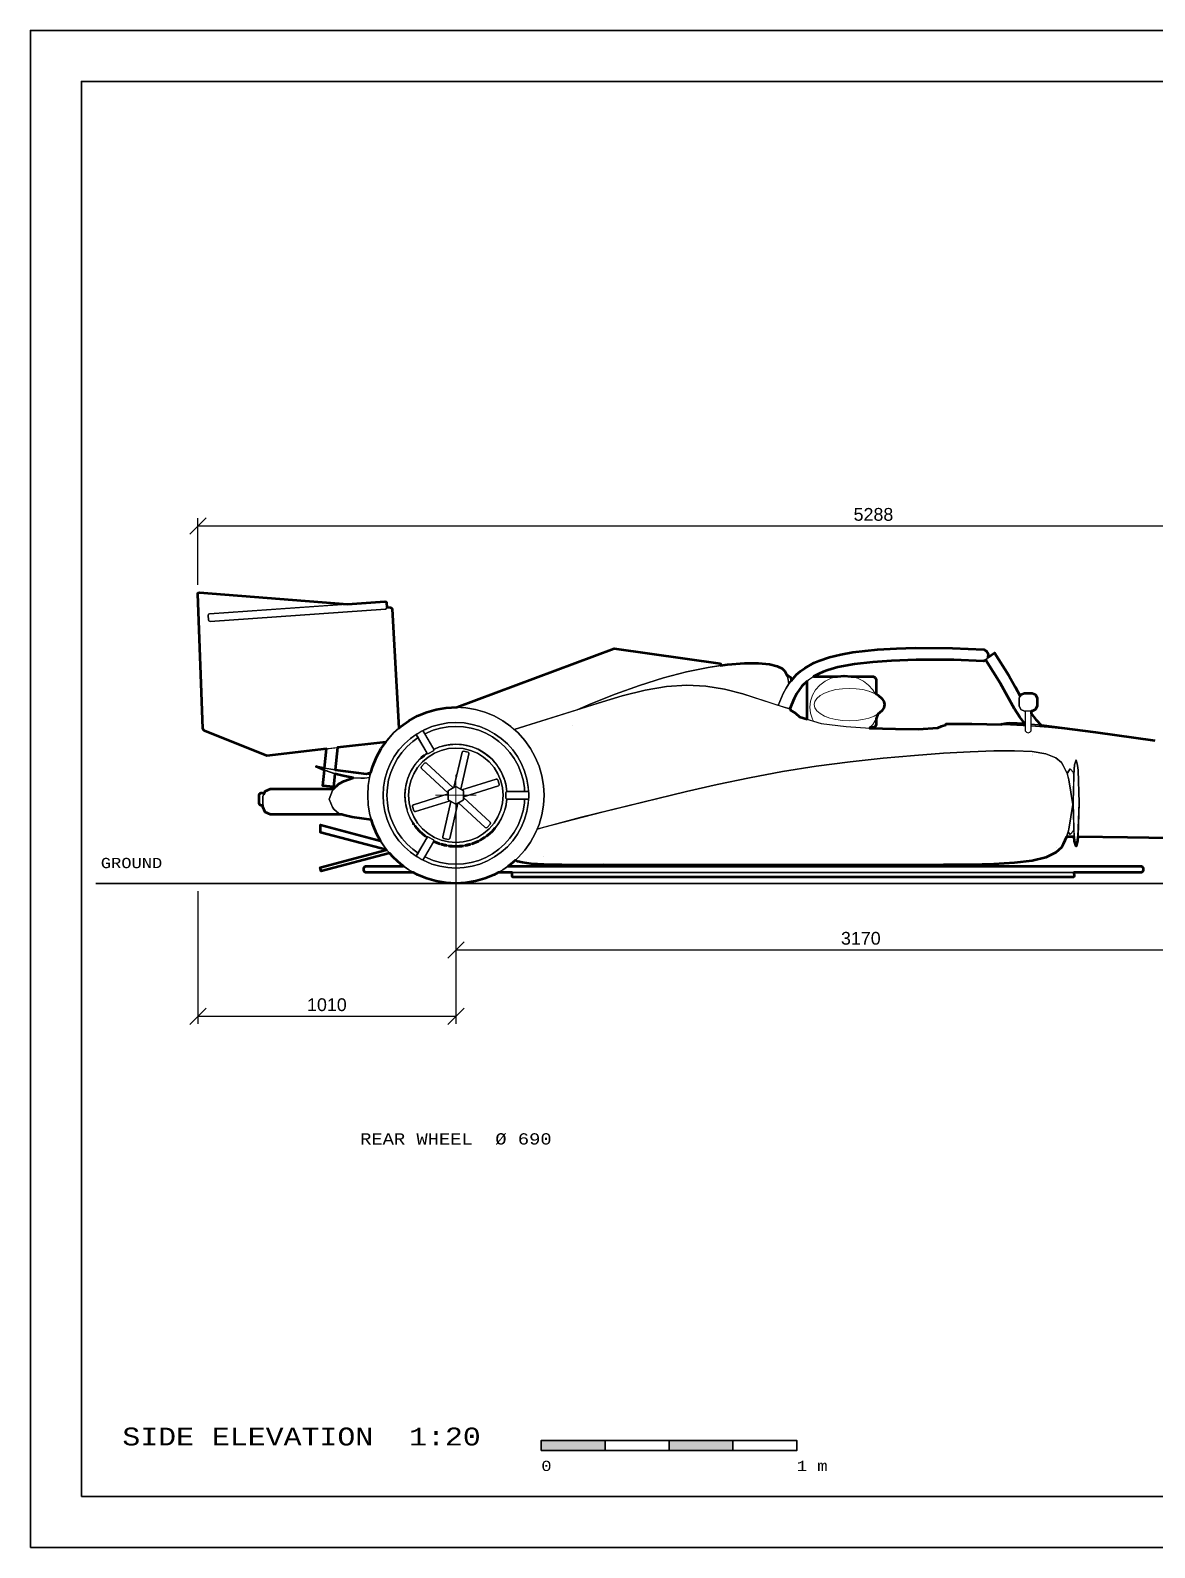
# Model space of a CAD drawing. Header units: millimetres. Extents: x -3286 to 5114, y -2600 to 3340.
# Drawn here: x -3286 to 1115, y -2600 to 3340 of the extents above; entities that cross this region are included whole.
import ezdxf
from ezdxf.enums import TextEntityAlignment as Align

# ---------------------------------------------------------------- set-up
doc = ezdxf.new("R2010")
doc.units = ezdxf.units.MM
for name, color, linetype, lineweight in [('A-ANNO-DIMS', 7, 'Continuous', 18), ('A-ANNO-GRND', 8, 'Continuous', 35), ('A-ANNO-TEXT', 7, 'Continuous', 25), ('A-ANNO-TTLB', 7, 'Continuous', 35), ('CAR-BODY', 6, 'Continuous', 25), ('CAR-DRVR', 4, 'Continuous', 18), ('CAR-FLOR', 3, 'Continuous', 25), ('CAR-HALO', 5, 'Continuous', 25), ('CAR-OUTL', 7, 'Continuous', 50), ('CAR-SUSP', 9, 'Continuous', 18), ('CAR-WHEL', 8, 'Continuous', 25), ('CAR-WING', 1, 'Continuous', 25)]:
    doc.layers.add(name, color=color, linetype=linetype, lineweight=lineweight)
doc.styles.add('ASSEMBL', font='arial.ttf')
doc.styles.add('ASSEMBL-MONO', font='cour.ttf')
doc.dimstyles.new('A20', dxfattribs={"dimscale": 20, "dimtxt": 2.5, "dimasz": 2, "dimexe": 1.5, "dimexo": 1.5, "dimgap": 1, "dimtad": 1, "dimdec": 0, "dimtxsty": 'ASSEMBL', "dimtsz": 1.6, "dimcen": 2.5, "dimclrd": 256, "dimclre": 256, "dimclrt": 256, "dimazin": 3, "dimtfac": 1, "dimtmove": 0, "dimatfit": 3})

msp = doc.modelspace()

# ---------------------------------------------------------------- hatches: boundary and pattern name
at = {"layer": 'A-ANNO-TTLB'}
for points in [[(-1285.6, -2220.2), (-1035.6, -2220.2), (-1035.6, -2180.2), (-1285.6, -2180.2)], [(-785.6, -2220.2), (-535.6, -2220.2), (-535.6, -2180.2), (-785.6, -2180.2)]]:
    msp.add_hatch(color=7, dxfattribs=at).paths.add_polyline_path(points)

# ---------------------------------------------------------------- linework, layer by layer
at = {"layer": 'A-ANNO-DIMS'}
for p, q in [((-1620, 265), (-1620, 425)), ((-1700, 345), (-1540, 345))]:
    msp.add_line(p, q, dxfattribs=at)
at = {"layer": 'A-ANNO-GRND'}
msp.add_line((-3029.8, 0), (3058.6, 0), dxfattribs=at)
at = {"layer": 'A-ANNO-TTLB'}
for points in [[(-3285.6, -2600.2), (5114.4, -2600.2), (5114.4, 3339.8), (-3285.6, 3339.8)], [(-3085.6, -2400.2), (4914.4, -2400.2), (4914.4, 3139.8), (-3085.6, 3139.8)], [(-1285.6, -2220.2), (-1035.6, -2220.2), (-1035.6, -2180.2), (-1285.6, -2180.2)], [(-1035.6, -2220.2), (-785.6, -2220.2), (-785.6, -2180.2), (-1035.6, -2180.2)], [(-785.6, -2220.2), (-535.6, -2220.2), (-535.6, -2180.2), (-785.6, -2180.2)], [(-535.6, -2220.2), (-285.6, -2220.2), (-285.6, -2180.2), (-535.6, -2180.2)]]:
    msp.add_lwpolyline(points, close=True, dxfattribs=at)
at = {"layer": 'CAR-BODY'}
for points in [[(-1000, 920), (-585.9, 860.8), (-582.5, 858.9), (-584.9, 852.7), (-632.6, 845.9), (-716.7, 828.8), (-806.9, 804.8), (-901, 775), (-996.7, 740.7), (-1091.7, 703.3), (-1145.5, 680.2), (-1392, 603.2), (-1404.9, 614.7), (-1436.4, 637.1), (-1470.3, 655.8), (-1506.1, 670.6), (-1543.2, 681.4), (-1581.4, 687.8), (-1616.6, 689.8), (-1000, 920)], [(-1091.7, 703.3), (-996.7, 740.7), (-901, 775), (-806.9, 804.8), (-716.7, 828.8), (-632.6, 845.9), (-556.5, 856.7), (-490, 861.9), (-435, 862.2), (-392.6, 858.5), (-362.2, 851.2), (-342.6, 841), (-332.5, 830.9), (-322.1, 809.8), (-316.5, 782), (-327.4, 765), (-338.6, 744), (-357.9, 697.1), (-496.7, 742.5), (-568.8, 760.7), (-641.5, 772.2), (-716.3, 775.9), (-795, 770.7), (-879, 756.2), (-968.5, 733.9), (-1063.4, 705.9), (-1145.5, 680.2), (-1091.7, 703.3)], [(-320, 814.7), (-310, 807.7), (-306.8, 794.9), (-316.5, 782), (-319.4, 799.7), (-323.4, 812.6), (-320, 814.7)], [(-320, 812.2), (-320, 812.2), (-320, 812.2), (-320, 812.2)], [(605, 745), (635, 745), (649.1, 739.1), (655, 725), (655, 695), (649.1, 680.9), (635, 675), (605, 675), (590.9, 680.9), (585, 695), (585, 725), (590.9, 739.1), (605, 745)], [(-1163.3, 618.9), (-1163.3, 618.9), (-1163.3, 618.9), (-1163.3, 618.9)], [(-1163.3, 618.9), (-1163.3, 618.9), (-1163.3, 618.9), (-1163.3, 618.9)], [(536.6, 628.1), (574.7, 628.3), (608.6, 626.1), (608.6, 618.3), (517.1, 622.3), (514.9, 623.3), (536.6, 628.1)], [(690.2, 617.8), (883.3, 592.9), (1001.4, 576), (1010.6, 574.6), (801, 601.6), (700.1, 611.7), (631.4, 616.6), (631.4, 624), (690.2, 617.8)], [(-1655.7, 541.5), (-1677.4, 536.3), (-1664.5, 540), (-1655.7, 541.5)], [(-1620, 545), (-1647.9, 542.8), (-1642.4, 543.7), (-1620, 545)], [(-1592.1, 542.8), (-1620, 545), (-1597.6, 543.7), (-1592.1, 542.8)], [(-1562.6, 536.3), (-1584.3, 541.5), (-1575.5, 540), (-1562.6, 536.3)], [(-1761.4, 486.4), (-1771.2, 475), (-1771.6, 475), (-1761.4, 486.4)], [(-1753.7, 493), (-1761.4, 486.4), (-1754.3, 492.8), (-1753.7, 493)], [(-1744, 501.3), (-1744.7, 501.4), (-1740.1, 504.6), (-1744, 501.3)], [(-1732.5, 509.9), (-1733.7, 509.1), (-1732.6, 510), (-1732.5, 509.9)], [(-1683.5, 534.5), (-1706.6, 525), (-1706.7, 525.2), (-1686.1, 533.8), (-1683.5, 534.5)], [(-1556.5, 534.5), (-1533.2, 525.2), (-1530.9, 523.9), (-1556.5, 534.5)], [(-1506.3, 509.1), (-1525.4, 520.9), (-1513.6, 514.3), (-1506.3, 509.1)], [(-1478.6, 486.4), (-1499.9, 504.6), (-1495.3, 501.4), (-1478.6, 486.4)], [(-1468.8, 475), (-1478.6, 486.4), (-1468.4, 475), (-1468.8, 475)], [(-1275.7, 220.3), (-1043.1, 280.4), (-717.8, 359.8), (-596.9, 387.5), (-471.2, 414.1), (-341.7, 438.1), (-209.4, 458.7), (-77.1, 475.8), (52.1, 489.9), (175, 501.1), (288.9, 509.8), (392.7, 515.8), (485.5, 519.1), (566.7, 519.4), (635.1, 516.2), (689.5, 507.7), (728.4, 492.2), (750, 473.8), (757.3, 462.1), (773.2, 428.5), (779.3, 405.7), (794.2, 309.7), (779.3, 212.2), (773.2, 188.8), (757.3, 153.6), (750, 141.2), (728.4, 120.6), (689.5, 101.6), (635.1, 88.7), (566.7, 80.6), (485.5, 75.8), (392.7, 73.3), (288.9, 72.4), (-1133.6, 71.7), (-1275.7, 74.1), (-1324.8, 76.9), (-1358.9, 81.4), (-1377.5, 86.4), (-1386.7, 91.6), (-1376, 101), (-1350.3, 129.9), (-1327.9, 161.4), (-1309.2, 195.3), (-1302.1, 212.4), (-1275.7, 220.3)], [(-1302.6, 476.5), (-1302.6, 476.5), (-1302.6, 476.5), (-1302.6, 476.5)], [(635.2, 505.7), (635.2, 505.7), (635.2, 505.7), (635.2, 505.7)], [(635.2, 505.7), (635.2, 505.7), (635.2, 505.7), (635.2, 505.7)], [(635.3, 501), (635.3, 501), (635.3, 501), (635.3, 501)], [(635.3, 501), (635.3, 501), (635.3, 501), (635.3, 501)], [(807.5, 483.7), (813.7, 461.5), (815.1, 443.6), (819.3, 315), (815.1, 186.4), (813.7, 168.5), (807.5, 146.3), (801.2, 165.2), (799.9, 183), (795.7, 315), (799.9, 447), (801.2, 464.8), (807.5, 483.7)], [(-1952.6, 434.8), (-1955.4, 425.1), (-1971.8, 429.3), (-1952.6, 434.8)], [(-1809.5, 408.5), (-1800.2, 431.8), (-1798.9, 434.1), (-1809.5, 408.5)], [(-1789.3, 451.4), (-1786.7, 454.5), (-1795.9, 439.6), (-1789.3, 451.4)], [(-1444.1, 439.6), (-1453.3, 454.5), (-1450.7, 451.4), (-1444.1, 439.6)], [(-1441.1, 434.1), (-1431.2, 411.1), (-1430.5, 408.5), (-1441.1, 434.1)], [(772.5, 432.3), (785, 448.9), (797.5, 434), (799.2, 425.5), (795.7, 315), (798.9, 213.1), (797.5, 206), (785, 191.1), (776.6, 202.2), (779.3, 212.2), (794.2, 309.7), (779.3, 405.7), (772.5, 432.3)], [(-2345, 370), (-2098.6, 370), (-2102.4, 364), (-2115.8, 330.2), (-2102.4, 298.1), (-2097.2, 290.5), (-2077.5, 274.4), (-2066.8, 270), (-2345, 270), (-2366.2, 278.8), (-2375, 300), (-2375, 340), (-2366.2, 361.2), (-2345, 370)], [(-2077.5, 390.6), (-2059.1, 400.4), (-2022.6, 413.9), (-1991.4, 411.6), (-1977.6, 412), (-1957.5, 415.1), (-1962.8, 383.6), (-1965, 345), (-1962.8, 306.4), (-1956.4, 268.2), (-1950.8, 249.1), (-2025.9, 259), (-2059.1, 266.9), (-2077.5, 274.4), (-2097.2, 290.5), (-2102.4, 298.1), (-2115.8, 330.2), (-2102.4, 364), (-2097.2, 372.2), (-2077.5, 390.6)], [(-1817.8, 372.9), (-1820, 345), (-1818.7, 367.4), (-1817.8, 372.9)], [(-1811.3, 402.4), (-1816.5, 380.7), (-1815, 389.5), (-1811.3, 402.4)], [(-1425, 389.5), (-1423.5, 380.7), (-1428.7, 402.4), (-1425, 389.5)], [(-1421.3, 367.4), (-1421.2, 359.9), (-1422.2, 372.9), (-1421.3, 367.4)], [(-717.8, 359), (-717.8, 359), (-717.8, 359), (-717.8, 359)], [(-717.8, 359), (-717.8, 359), (-717.8, 359), (-717.8, 359)], [(-2382, 355), (-2378, 355), (-2372.3, 352.7), (-2371.1, 349.5), (-2375, 340), (-2375, 306.2), (-2378, 305), (-2382, 305), (-2387.7, 307.3), (-2390, 313), (-2390, 347), (-2387.7, 352.7), (-2382, 355)], [(-1820, 345), (-1820, 345), (-1820, 345), (-1820, 345)], [(-1820, 345), (-1817.8, 317.1), (-1818.7, 322.6), (-1820, 345)], [(-1816.5, 309.3), (-1811.3, 287.6), (-1815, 300.5), (-1816.5, 309.3)], [(-1428.7, 287.6), (-1423.5, 309.3), (-1425, 300.5), (-1428.7, 287.6)], [(-1420.8, 330), (-1422.2, 317.1), (-1421.2, 330.1), (-1420.8, 330)], [(-833.3, 324.2), (-833.3, 324.2), (-833.3, 324.2), (-833.3, 324.2)], [(-833.3, 324.2), (-833.3, 324.2), (-833.3, 324.2), (-833.3, 324.2)], [(-717.8, 349.6), (-717.8, 349.6), (-717.8, 349.6), (-717.8, 349.6)], [(-717.8, 349.6), (-717.8, 349.6), (-717.8, 349.6), (-717.8, 349.6)], [(-1805, 270.5), (-1798.9, 255.9), (-1805.5, 271), (-1805, 270.5)], [(-1786.5, 235), (-1789.3, 238.6), (-1795.9, 250.4), (-1786.5, 235)], [(-1455.9, 231.3), (-1444.1, 250.4), (-1450.7, 238.6), (-1455.9, 231.3)], [(-1439.8, 258.2), (-1441.1, 255.9), (-1434.5, 271), (-1439.8, 258.2)], [(-1467.7, 216.3), (-1460.4, 224.9), (-1463.6, 220.3), (-1467.7, 216.3)], [(770.2, 182.3), (776.6, 202.2), (785, 191.1), (797.5, 206), (798.9, 213.1), (800, 182), (770.2, 182.3)], [(730.4, 141.7), (730.4, 141.7), (730.4, 141.7), (730.4, 141.7)], [(-1275.7, 106.1), (-1275.7, 106.1), (-1275.7, 106.1), (-1275.7, 106.1)], [(-1043.1, 78.7), (-1043.1, 78.7), (-1043.1, 78.7), (-1043.1, 78.7)], [(-471.2, 77.1), (-471.2, 77.1), (-471.2, 77.1), (-471.2, 77.1)]]:
    msp.add_lwpolyline(points, close=True, dxfattribs=at)
msp.add_lwpolyline([(1258.8, 175.7), (1008.3, 180.1), (814.8, 181.9), (819.3, 315), (815.1, 443.6), (813.7, 461.5), (807.5, 483.7), (801.2, 464.8), (799.2, 425.5), (797.5, 434), (785, 448.9), (772.2, 430.6), (757.3, 462.1), (750, 473.8), (728.4, 492.2), (689.5, 507.7), (635.1, 516.2), (566.7, 519.4), (485.5, 519.1), (392.7, 515.8), (288.9, 509.8), (175, 501.1), (52.1, 489.9), (-77.1, 475.8), (-209.4, 458.7), (-341.7, 438.1), (-471.2, 414.1), (-596.9, 387.5), (-717.8, 359.8), (-1133.6, 257.6), (-1302.1, 212.4), (-1294.4, 231.1), (-1283.6, 268.2), (-1277.2, 306.4), (-1275, 345), (-1277.2, 383.6), (-1283.6, 421.8), (-1294.4, 458.9), (-1309.2, 494.7), (-1327.9, 528.6), (-1350.3, 560.1), (-1376, 589), (-1392, 603.2), (-1392, 603.2), (-1063.4, 705.9), (-968.5, 733.9), (-879, 756.2), (-795, 770.7), (-716.3, 775.9), (-641.5, 772.2), (-568.8, 760.7), (-496.7, 742.5), (-310, 682), (-310, 678), (-290.9, 666.2), (-274.9, 652.9), (-267.3, 650), (-190, 626.2), (-93, 614.1), (2.1, 607.8), (100.3, 604.7), (190, 603.5), (265.8, 609.6), (281, 616), (298.1, 621.2), (299.6, 624.9), (500, 623), (600, 618.9), (608.6, 618.3), (608.6, 597), (612.9, 592.1), (620, 590.2), (627.1, 592.1), (631.4, 597), (631.4, 616.6), (700.1, 611.7), (801, 601.6), (903.5, 589.1), (1115.9, 559.4)], dxfattribs=at)
at = {"layer": 'CAR-DRVR'}
for points in [[(-126.9, 810), (-151.7, 803.2), (-175, 791.9), (-195.5, 776.6), (-212.2, 758.1), (-224.7, 736.9), (-232.4, 713.9), (-235, 690), (-232.4, 666.1), (-224.7, 643.1), (-220.1, 635.3), (-245, 643.1), (-245, 792.3), (-219.6, 810), (-126.9, 810)], [(-232.4, 713.9), (-224.7, 736.9), (-212.2, 758.1), (-195.5, 776.6), (-175, 791.9), (-151.7, 803.2), (-126.3, 810.1), (-100, 812.5), (-73.7, 810.1), (-48.3, 803.2), (-25, 791.9), (-4.5, 776.6), (12.2, 758.1), (21.5, 742.4), (-3.8, 752.8), (-27.5, 758.7), (-53.2, 762.3), (-80, 763.5), (-106.8, 762.3), (-132.5, 758.7), (-156.2, 752.8), (-177, 744.9), (-194, 735.3), (-206.7, 724.3), (-214.5, 712.4), (-217.2, 700), (-214.5, 687.6), (-206.7, 675.7), (-194, 664.7), (-177, 655.1), (-156.2, 647.2), (-132.5, 641.3), (-106.8, 637.7), (-80, 636.5), (-53.2, 637.7), (-27.5, 641.3), (-3.8, 647.2), (17, 655.1), (31.5, 663.3), (24.7, 643.1), (12.2, 621.9), (-0.4, 607.9), (-93, 614.1), (-190, 626.2), (-220.1, 635.3), (-224.7, 643.1), (-232.4, 666.1), (-235, 690), (-232.4, 713.9)], [(-124.3, 810.1), (-124.3, 810.1), (-124.3, 810.1), (-124.3, 810.1)], [(13, 810), (21.5, 806.5), (25, 798), (25, 740.4), (21.5, 742.4), (12.2, 758.1), (-4.5, 776.6), (-25, 791.9), (-48.3, 803.2), (-73.1, 810), (13, 810)], [(-194, 735.3), (-177, 744.9), (-156.2, 752.8), (-132.5, 758.7), (-106.8, 762.3), (-80, 763.5), (-53.2, 762.3), (-27.5, 758.7), (-3.8, 752.8), (17, 744.9), (34, 735.3), (46.7, 724.3), (54.5, 712.4), (57.2, 700), (54.5, 687.6), (46.7, 675.7), (34, 664.7), (17, 655.1), (-3.8, 647.2), (-27.5, 641.3), (-53.2, 637.7), (-80, 636.5), (-106.8, 637.7), (-132.5, 641.3), (-156.2, 647.2), (-177, 655.1), (-194, 664.7), (-206.7, 675.7), (-214.5, 687.6), (-217.2, 700), (-214.5, 712.4), (-206.7, 724.3), (-194, 735.3)], [(-191.9, 735.3), (-191.9, 735.3), (-191.9, 735.3), (-191.9, 735.3)], [(-191.9, 735.3), (-191.9, 735.3), (-191.9, 735.3), (-191.9, 735.3)], [(-169.6, 655.1), (-169.6, 655.1), (-169.6, 655.1), (-169.6, 655.1)], [(-169.6, 655.1), (-169.6, 655.1), (-169.6, 655.1), (-169.6, 655.1)], [(-169.6, 655.1), (-169.6, 655.1), (-169.6, 655.1), (-169.6, 655.1)], [(-169.6, 655.1), (-169.6, 655.1), (-169.6, 655.1), (-169.6, 655.1)], [(25, 622), (21.5, 613.5), (13, 610), (1.4, 610), (12.2, 621.9), (25, 643.9), (25, 622)]]:
    msp.add_lwpolyline(points, close=True, dxfattribs=at)
at = {"layer": 'CAR-FLOR'}
for points in [[(-2150, 200), (-2150, 230), (-1914.9, 166.5), (-1891.1, 131.8), (-2150, 200)], [(-2151.5, 62.4), (-1891.1, 131.8), (-1880.2, 119.2), (-2147.6, 47.9), (-2151.5, 62.4)], [(-1824.9, 68), (-1803.6, 52.9), (-1785.7, 43), (-1972, 43), (-1977.7, 45.3), (-1980, 51), (-1980, 60), (-1977.7, 65.7), (-1972, 68), (-1824.9, 68)], [(-1415.1, 68), (1062, 68), (1067.4, 65.7), (1070, 60), (1070, 51), (1067.4, 45.3), (1062, 43), (-1454.3, 43), (-1436.4, 52.9), (-1415.1, 68)], [(799.2, 43), (800, 29), (798.8, 26.2), (796, 25), (-1396, 25), (-1398.8, 26.2), (-1400, 29), (-1399.2, 43), (799.2, 43)]]:
    msp.add_lwpolyline(points, close=True, dxfattribs=at)
at = {"layer": 'CAR-HALO'}
for points in [[(-357.9, 697.1), (-338.6, 744), (-327.4, 765), (-315.2, 784), (-302, 801.1), (-286.7, 817.4), (-271.3, 831.1), (-254.8, 843.2), (-237.3, 853.9), (-199.3, 871.8), (-157.8, 885.9), (-113.4, 896.7), (-42.7, 908.2), (30.7, 915.3), (129.3, 920.6), (223.1, 922.5), (340, 921.3), (447, 916.2), (457.5, 909.6), (463.2, 898.5), (462.7, 886.1), (456, 875.7), (445, 869.9), (373, 873.8), (291.3, 875.7), (204.9, 875.7), (133.7, 874), (60.2, 870.4), (-12.7, 864.5), (-59.4, 858.6), (-103.9, 850.8), (-145.2, 840.7), (-182.6, 828.1), (-215.3, 812.7), (-243, 794.1), (-265.8, 772), (-286.6, 742.4), (-296.2, 724.5), (-313.2, 683), (-357.9, 697.1)], [(461.5, 884.4), (488.3, 902.2), (532.8, 832.7), (564.6, 777.9), (588.3, 732.9), (585, 725), (585, 695), (590.9, 680.9), (605, 675), (608.6, 675), (608.6, 626.1), (606.6, 626.2), (592.8, 643.7), (565.9, 683.1), (511.4, 782.6), (483.6, 828.5), (453.9, 874.5), (456, 875.7), (461.5, 884.4)], [(561.5, 748.8), (561.5, 748.8), (561.5, 748.8), (561.5, 748.8)], [(631.4, 665.7), (650.5, 642.4), (671.4, 619.8), (631.4, 624), (631.4, 665.7)]]:
    msp.add_lwpolyline(points, close=True, dxfattribs=at)
at = {"layer": 'CAR-OUTL'}
msp.add_lwpolyline([(1258.8, 175.7), (1008.3, 180.1), (814.8, 181.9), (813.7, 168.5), (807.5, 146.3), (801.2, 165.2), (800, 182), (770.2, 182.3), (757.3, 153.6), (750, 141.2), (728.4, 120.6), (689.5, 101.6), (635.1, 88.7), (566.7, 80.6), (485.5, 75.8), (392.7, 73.3), (288.9, 72.4), (-1133.6, 71.7), (-1275.7, 74.1), (-1324.8, 76.9), (-1358.9, 81.4), (-1377.5, 86.4), (-1386.7, 91.6), (-1404.9, 75.3), (-1415.1, 68), (1062, 68), (1067.4, 65.7), (1070, 60), (1070, 51), (1067.4, 45.3), (1062, 43), (799.2, 43), (800, 29), (798.8, 26.2), (796, 25), (-1396, 25), (-1398.8, 26.2), (-1400, 29), (-1399.2, 43), (-1454.3, 43), (-1470.3, 34.2), (-1506.1, 19.4), (-1543.2, 8.6), (-1581.4, 2.2), (-1620, 0), (-1658.6, 2.2), (-1696.8, 8.6), (-1733.9, 19.4), (-1769.7, 34.2), (-1785.7, 43), (-1972, 43), (-1977.7, 45.3), (-1980, 51), (-1980, 60), (-1977.7, 65.7), (-1972, 68), (-1824.9, 68), (-1835.1, 75.3), (-1864, 101), (-1880.2, 119.2), (-2147.6, 47.9), (-2151.5, 62.4), (-1891.1, 131.8), (-2150, 200), (-2150, 230), (-1914.9, 166.5), (-1930.8, 195.3), (-1930.8, 195.3), (-1945.6, 231.1), (-1950.8, 249.1), (-2025.9, 259), (-2059.1, 266.9), (-2066.8, 270), (-2345, 270), (-2366.2, 278.8), (-2375, 300), (-2375, 306.2), (-2382, 305), (-2387.7, 307.3), (-2390, 313), (-2390, 347), (-2387.7, 352.7), (-2382, 355), (-2378, 355), (-2372.3, 352.7), (-2371.1, 349.5), (-2366.2, 361.2), (-2345, 370), (-2098.6, 370), (-2077.5, 390.6), (-2059.1, 400.4), (-2022.6, 413.9), (-2061.5, 420.9), (-2094, 429.7), (-2099.2, 377.9), (-2140.8, 382.1), (-2134.6, 444.1), (-2166.7, 458.2), (-2133.9, 451.6), (-2126.3, 527), (-2360, 500), (-2604.4, 597.8), (-2608.5, 601), (-2610.2, 606), (-2629.8, 1134), (-2628.2, 1138.1), (-2624, 1139.5), (-2044, 1093.7), (-1897.9, 1104), (-1893.5, 1102.5), (-1891.5, 1098.4), (-1890.3, 1081.6), (-1876, 1080.5), (-1871.6, 1078.4), (-1869.7, 1074), (-1842.8, 607.9), (-1835.1, 614.7), (-1803.6, 637.1), (-1769.7, 655.8), (-1733.9, 670.6), (-1696.8, 681.4), (-1658.6, 687.8), (-1616.6, 689.8), (-1000, 920), (-585.9, 860.8), (-582.5, 858.9), (-584.9, 852.7), (-556.5, 856.7), (-490, 861.9), (-435, 862.2), (-392.6, 858.5), (-362.2, 851.2), (-342.6, 841), (-332.5, 830.9), (-323.4, 812.6), (-320, 814.7), (-310, 807.7), (-306.8, 794.9), (-286.7, 817.4), (-271.3, 831.1), (-254.8, 843.2), (-218.8, 863.4), (-199.3, 871.8), (-157.8, 885.9), (-113.4, 896.7), (-66.7, 904.9), (-18.5, 911), (30.7, 915.3), (104.8, 919.6), (177.2, 921.9), (323.3, 921.7), (447, 916.2), (457.5, 909.6), (463.2, 898.5), (462.7, 886.1), (461.5, 884.4), (488.3, 902.2), (544, 813.9), (569.4, 769.3), (588.3, 732.9), (590.9, 739.1), (605, 745), (635, 745), (649.1, 739.1), (655, 725), (655, 695), (649.1, 680.9), (635, 675), (631.4, 675), (631.4, 665.7), (650.5, 642.4), (671.4, 619.8), (883.3, 592.9), (1115.9, 559.4)], dxfattribs=at)
for points in [[(21.5, 806.5), (25, 798), (25, 740.4), (34, 735.3), (46.7, 724.3), (54.5, 712.4), (57.2, 700), (54.5, 687.6), (46.7, 675.7), (31.5, 663.3), (25, 643.9), (25, 622), (21.5, 613.5), (13, 610), (1.4, 610), (-0.4, 607.9), (100.3, 604.7), (190, 603.5), (265.8, 609.6), (281, 616), (298.1, 621.2), (299.6, 624.9), (400, 624.6), (517.1, 622.3), (514.9, 623.3), (536.6, 628.1), (547, 628.9), (606.6, 626.2), (587.1, 651.5), (565.9, 683.1), (511.4, 782.6), (483.6, 828.5), (453.9, 874.5), (445, 869.9), (329, 875.1), (181.6, 875.3), (84.8, 871.8), (11.4, 866.8), (-59.4, 858.6), (-125, 846.1), (-164.4, 834.7), (-182.6, 828.1), (-199.6, 820.7), (-219.6, 810), (-126.9, 810), (-100, 812.5), (-73.1, 810), (13, 810), (21.5, 806.5)], [(-320, 812.2), (-320, 812.2), (-320, 812.2), (-320, 812.2)], [(-245, 792.3), (-265.8, 772), (-286.6, 742.4), (-296.2, 724.5), (-313.2, 683), (-310, 682), (-310, 678), (-290.9, 666.2), (-274.9, 652.9), (-245, 643.1), (-245, 792.3)], [(561.5, 748.8), (561.5, 748.8), (561.5, 748.8), (561.5, 748.8)], [(-1912.1, 528.6), (-1894.2, 553.7), (-2083.8, 531.9), (-2092.5, 444.6), (-1971.8, 429.3), (-1952.6, 434.8), (-1945.6, 458.9), (-1930.8, 494.7), (-1912.1, 528.6)], [(-1753.7, 493), (-1744.7, 501.4), (-1754.3, 492.8), (-1753.7, 493)], [(-1784.1, 231.3), (-1786.5, 235), (-1786.8, 235.1), (-1784.1, 231.3)], [(-1761.4, 203.6), (-1779.6, 224.9), (-1776.4, 220.3), (-1761.4, 203.6)], [(-1740.1, 185.4), (-1761.4, 203.6), (-1744.7, 188.6), (-1740.1, 185.4)], [(-1732.5, 180.1), (-1733.7, 180.9), (-1732.6, 180), (-1732.5, 180.1)], [(-1506.3, 180.9), (-1525.4, 169.1), (-1513.6, 175.7), (-1506.3, 180.9)], [(-1478.6, 203.6), (-1499.9, 185.4), (-1495.3, 188.6), (-1478.6, 203.6)], [(-1478.6, 203.6), (-1467.2, 216.3), (-1467.7, 216.3), (-1478.6, 203.6)], [(-1686.1, 156.2), (-1683.5, 155.5), (-1706.7, 164.8), (-1686.1, 156.2)], [(-1655.7, 148.5), (-1677.4, 153.7), (-1664.5, 150), (-1655.7, 148.5)], [(-1620, 145), (-1647.9, 147.2), (-1642.4, 146.3), (-1620, 145)], [(-1592.1, 147.2), (-1620, 145), (-1597.6, 146.3), (-1592.1, 147.2)], [(-1562.6, 153.7), (-1584.3, 148.5), (-1575.5, 150), (-1562.6, 153.7)], [(-1553.9, 156.2), (-1530.9, 166.1), (-1556.5, 155.5), (-1553.9, 156.2)]]:
    msp.add_lwpolyline(points, close=True, dxfattribs=at)
at = {"layer": 'CAR-SUSP'}
for points in [[(608.6, 597), (608.6, 675), (631.4, 675), (631.4, 597), (627.1, 592.1), (620, 590.2), (612.9, 592.1), (608.6, 597)], [(-1787.1, 454.6), (-1784.1, 458.7), (-1786.7, 454.5), (-1787.1, 454.6)], [(-1771.2, 475), (-1779.6, 465.1), (-1776.4, 469.7), (-1771.2, 475)], [(-1468.8, 475), (-1463.6, 469.7), (-1460.4, 465.1), (-1468.8, 475)], [(-1453.3, 454.5), (-1455.9, 458.7), (-1452.9, 454.6), (-1453.3, 454.5)], [(-1805, 270.5), (-1808.8, 278.9), (-1809.5, 281.5), (-1805, 270.5)], [(-1435, 270.5), (-1430.5, 281.5), (-1434.5, 271), (-1435, 270.5)]]:
    msp.add_lwpolyline(points, close=True, dxfattribs=at)
at = {"layer": 'CAR-WHEL'}
for points in [[(-1945.6, 458.9), (-1930.8, 494.7), (-1912.1, 528.6), (-1889.7, 560.1), (-1864, 589), (-1835.1, 614.7), (-1803.6, 637.1), (-1769.7, 655.8), (-1733.9, 670.6), (-1696.8, 681.4), (-1658.6, 687.8), (-1620, 690), (-1581.4, 687.8), (-1543.2, 681.4), (-1506.1, 670.6), (-1470.3, 655.8), (-1436.4, 637.1), (-1404.9, 614.7), (-1376, 589), (-1350.3, 560.1), (-1327.9, 528.6), (-1309.2, 494.7), (-1294.4, 458.9), (-1283.6, 421.8), (-1277.2, 383.6), (-1275, 345), (-1277.2, 306.4), (-1283.6, 268.2), (-1294.4, 231.1), (-1309.2, 195.3), (-1327.9, 161.4), (-1350.3, 129.9), (-1376, 101), (-1404.9, 75.3), (-1436.4, 52.9), (-1470.3, 34.2), (-1506.1, 19.4), (-1543.2, 8.6), (-1581.4, 2.2), (-1620, 0), (-1658.6, 2.2), (-1696.8, 8.6), (-1733.9, 19.4), (-1769.7, 34.2), (-1803.6, 52.9), (-1835.1, 75.3), (-1864, 101), (-1889.7, 129.9), (-1912.1, 161.4), (-1930.8, 195.3), (-1945.6, 231.1), (-1956.4, 268.2), (-1962.8, 306.4), (-1965, 345), (-1962.8, 383.6), (-1956.4, 421.8), (-1945.6, 458.9)], [(-1751.3, 92.5), (-1714.1, 76), (-1683.4, 67.1), (-1651.9, 61.8), (-1620, 60), (-1588.1, 61.8), (-1556.6, 67.1), (-1525.9, 76), (-1496.3, 88.2), (-1468.4, 103.7), (-1442.3, 122.2), (-1418.5, 143.5), (-1397.2, 167.3), (-1378.7, 193.4), (-1363.2, 221.3), (-1351, 250.9), (-1342.1, 281.6), (-1336.8, 313.1), (-1335, 334), (-1335, 356), (-1336.8, 376.9), (-1342.1, 408.4), (-1351, 439.1), (-1363.2, 468.7), (-1378.7, 496.6), (-1397.2, 522.7), (-1418.5, 546.5), (-1442.3, 567.8), (-1468.4, 586.3), (-1496.3, 601.8), (-1525.9, 614), (-1556.6, 622.9), (-1588.1, 628.2), (-1620, 630), (-1651.9, 628.2), (-1683.4, 622.9), (-1714.1, 614), (-1743.7, 601.8), (-1772, 586.3), (-1797.7, 567.8), (-1821.5, 546.5), (-1842.8, 522.7), (-1861.3, 496.6), (-1876.8, 468.7), (-1889, 439.1), (-1897.9, 408.4), (-1903.2, 376.9), (-1905, 345), (-1903.2, 313.1), (-1897.9, 281.6), (-1889, 250.9), (-1876.8, 221.3), (-1861.3, 193.4), (-1842.8, 167.3), (-1821.5, 143.5), (-1797.7, 122.2), (-1772, 103.7), (-1751.3, 92.5)], [(-1772, 586.3), (-1753, 597.3), (-1749.9, 597.7), (-1747.5, 595.9), (-1706.5, 524.8), (-1706.1, 521.8), (-1708, 519.4), (-1727, 508.4), (-1730.1, 508), (-1732.5, 509.8), (-1773.5, 580.9), (-1773.9, 583.9), (-1772, 586.3)], [(-1751.3, 597.5), (-1714.1, 614), (-1683.4, 622.9), (-1651.9, 628.2), (-1620, 630), (-1588.1, 628.2), (-1556.6, 622.9), (-1525.9, 614), (-1496.3, 601.8), (-1468.4, 586.3), (-1442.3, 567.8), (-1418.5, 546.5), (-1397.2, 522.7), (-1378.7, 496.6), (-1363.2, 468.7), (-1351, 439.1), (-1342.1, 408.4), (-1336.8, 376.9), (-1335.7, 357.7), (-1339, 360), (-1350.8, 360), (-1351.7, 375.2), (-1356.8, 405.1), (-1365.2, 434.2), (-1376.7, 462.1), (-1391.4, 488.6), (-1408.9, 513.3), (-1429.1, 535.9), (-1451.7, 556.1), (-1476.4, 573.6), (-1502.9, 588.3), (-1530.8, 599.8), (-1559.9, 608.2), (-1589.8, 613.3), (-1620, 615), (-1650.2, 613.3), (-1680.1, 608.2), (-1709.2, 599.8), (-1741.7, 585.8), (-1747.5, 595.9), (-1751.3, 597.5)], [(-1686.1, 533.8), (-1706.7, 525.2), (-1741.7, 585.8), (-1709.2, 599.8), (-1680.1, 608.2), (-1650.2, 613.3), (-1620, 615), (-1589.8, 613.3), (-1559.9, 608.2), (-1530.8, 599.8), (-1502.9, 588.3), (-1476.4, 573.6), (-1451.7, 556.1), (-1429.1, 535.9), (-1408.9, 513.3), (-1391.4, 488.6), (-1376.7, 462.1), (-1365.2, 434.2), (-1356.8, 405.1), (-1351.7, 375.2), (-1350.8, 360), (-1420.8, 360), (-1425, 389.5), (-1431.2, 411.1), (-1439.8, 431.8), (-1450.7, 451.4), (-1463.6, 469.7), (-1478.6, 486.4), (-1495.3, 501.4), (-1513.6, 514.3), (-1533.2, 525.2), (-1553.9, 533.8), (-1575.5, 540), (-1597.6, 543.7), (-1620, 545), (-1642.4, 543.7), (-1664.5, 540), (-1686.1, 533.8)], [(-1903.2, 376.9), (-1897.9, 408.4), (-1889, 439.1), (-1876.8, 468.7), (-1861.3, 496.6), (-1842.8, 522.7), (-1821.5, 546.5), (-1797.7, 567.8), (-1772.5, 585.7), (-1773.9, 583.9), (-1773.5, 580.9), (-1767.7, 570.8), (-1788.3, 556.1), (-1810.9, 535.9), (-1831.1, 513.3), (-1848.6, 488.6), (-1863.3, 462.1), (-1874.8, 434.2), (-1883.2, 405.1), (-1888.3, 375.2), (-1890, 345), (-1888.3, 314.8), (-1883.2, 284.9), (-1874.8, 255.8), (-1863.3, 227.9), (-1848.6, 201.4), (-1831.1, 176.7), (-1810.9, 154.1), (-1788.3, 133.9), (-1767.7, 119.2), (-1773.5, 109.1), (-1773.9, 106.1), (-1772.5, 104.3), (-1797.7, 122.2), (-1821.5, 143.5), (-1842.8, 167.3), (-1861.3, 193.4), (-1876.8, 221.3), (-1889, 250.9), (-1897.9, 281.6), (-1903.2, 313.1), (-1905, 345), (-1903.2, 376.9)], [(-1744.7, 501.4), (-1761.4, 486.4), (-1776.4, 469.7), (-1789.3, 451.4), (-1800.2, 431.8), (-1808.8, 411.1), (-1815, 389.5), (-1818.7, 367.4), (-1820, 345), (-1818.7, 322.6), (-1815, 300.5), (-1808.8, 278.9), (-1800.2, 258.2), (-1789.3, 238.6), (-1776.4, 220.3), (-1761.4, 203.6), (-1744.7, 188.6), (-1732.6, 180), (-1767.7, 119.2), (-1788.3, 133.9), (-1810.9, 154.1), (-1831.1, 176.7), (-1848.6, 201.4), (-1863.3, 227.9), (-1874.8, 255.8), (-1883.2, 284.9), (-1888.3, 314.8), (-1890, 345), (-1888.3, 375.2), (-1883.2, 405.1), (-1874.8, 434.2), (-1863.3, 462.1), (-1848.6, 488.6), (-1831.1, 513.3), (-1810.9, 535.9), (-1788.3, 556.1), (-1767.7, 570.8), (-1732.6, 510), (-1744.7, 501.4)], [(-1811.3, 402.4), (-1795.9, 439.6), (-1779.6, 465.1), (-1761.4, 486.4), (-1733.7, 509.1), (-1732.5, 509.9), (-1730.1, 508), (-1727, 508.4), (-1708, 519.4), (-1706.1, 521.8), (-1706.6, 525), (-1683.5, 534.5), (-1655.7, 541.5), (-1620, 545), (-1592.1, 542.8), (-1556.5, 534.5), (-1530.9, 523.9), (-1506.3, 509.1), (-1478.6, 486.4), (-1460.4, 465.1), (-1441.1, 434.1), (-1428.7, 402.4), (-1423.5, 380.7), (-1421.2, 359.9), (-1423.8, 358.8), (-1425, 356), (-1425, 334), (-1423.8, 331.2), (-1421.2, 330.1), (-1422.2, 317.1), (-1430.5, 281.5), (-1441.1, 255.9), (-1455.9, 231.3), (-1478.6, 203.6), (-1499.9, 185.4), (-1530.9, 166.1), (-1556.5, 155.5), (-1584.3, 148.5), (-1620, 145), (-1647.9, 147.2), (-1683.5, 155.5), (-1706.6, 165), (-1706.1, 168.2), (-1708, 170.6), (-1727, 181.6), (-1730.1, 182), (-1732.5, 180.1), (-1733.7, 180.9), (-1761.4, 203.6), (-1779.6, 224.9), (-1798.9, 255.9), (-1809.5, 281.5), (-1817.8, 317.1), (-1820, 345), (-1817.8, 372.9), (-1811.3, 402.4)], [(-1805, 345), (-1802.7, 373.9), (-1795.9, 402.2), (-1784.8, 429), (-1769.7, 453.7), (-1750.8, 475.8), (-1728.7, 494.7), (-1704, 509.8), (-1677.2, 520.9), (-1648.9, 527.7), (-1620, 530), (-1591.1, 527.7), (-1562.8, 520.9), (-1536, 509.8), (-1511.3, 494.7), (-1489.2, 475.8), (-1470.3, 453.7), (-1455.2, 429), (-1444.1, 402.2), (-1437.3, 373.9), (-1435, 345), (-1437.3, 316.1), (-1444.1, 287.8), (-1455.2, 261), (-1470.3, 236.3), (-1489.2, 214.2), (-1511.3, 195.3), (-1536, 180.2), (-1562.8, 169.1), (-1591.1, 162.3), (-1620, 160), (-1648.9, 162.3), (-1677.2, 169.1), (-1704, 180.2), (-1728.7, 195.3), (-1750.8, 214.2), (-1769.7, 236.3), (-1784.8, 261), (-1795.9, 287.8), (-1802.7, 316.1), (-1805, 345)], [(-1591.1, 162.3), (-1562.8, 169.1), (-1536, 180.2), (-1511.3, 195.3), (-1489.2, 214.2), (-1470.3, 236.3), (-1455.2, 261), (-1444.1, 287.8), (-1437.3, 316.1), (-1435, 345), (-1437.3, 373.9), (-1444.1, 402.2), (-1455.2, 429), (-1470.3, 453.7), (-1489.2, 475.8), (-1511.3, 494.7), (-1536, 509.8), (-1562.8, 520.9), (-1591.1, 527.7), (-1620, 530), (-1648.9, 527.7), (-1677.2, 520.9), (-1704, 509.8), (-1728.7, 494.7), (-1750.8, 475.8), (-1769.7, 453.7), (-1784.8, 429), (-1795.9, 402.2), (-1802.7, 373.9), (-1805, 345), (-1802.7, 316.1), (-1795.9, 287.8), (-1784.8, 261), (-1769.7, 236.3), (-1750.8, 214.2), (-1728.7, 195.3), (-1704, 180.2), (-1677.2, 169.1), (-1648.9, 162.3), (-1620, 160), (-1591.1, 162.3)], [(-1650, 172.4), (-1646.3, 173), (-1644, 176.1), (-1612.6, 314.3), (-1609.4, 316.1), (-1504.8, 219.2), (-1501.2, 217.9), (-1497.7, 219.5), (-1485.5, 232.7), (-1484.2, 236.3), (-1485.8, 239.7), (-1589.7, 336), (-1589.7, 339.7), (-1453.5, 381.9), (-1450.5, 384.3), (-1450.2, 388.1), (-1455.5, 405.3), (-1457.9, 408.3), (-1461.7, 408.6), (-1597.1, 366.8), (-1600.3, 368.6), (-1568.7, 507.7), (-1569.3, 511.4), (-1572.4, 513.6), (-1590, 517.6), (-1593.7, 517), (-1596, 513.9), (-1627.4, 375.7), (-1630.6, 373.9), (-1735.2, 470.8), (-1738.8, 472.1), (-1742.3, 470.5), (-1754.5, 457.3), (-1755.8, 453.7), (-1754.2, 450.3), (-1650.3, 354), (-1650.3, 350.3), (-1786.5, 308.1), (-1789.5, 305.7), (-1789.8, 301.9), (-1784.5, 284.7), (-1782.1, 281.7), (-1778.3, 281.4), (-1642.9, 323.2), (-1639.7, 321.4), (-1671.3, 182.3), (-1670.7, 178.6), (-1667.6, 176.4), (-1650, 172.4)], [(-1717.8, 514.4), (-1717.8, 514.4), (-1717.8, 514.4), (-1717.8, 514.4)], [(-1717.8, 514.4), (-1717.8, 514.4), (-1717.8, 514.4), (-1717.8, 514.4)], [(-1593.7, 517), (-1590, 517.6), (-1572.4, 513.6), (-1569.3, 511.4), (-1568.7, 507.7), (-1600.3, 368.6), (-1620, 380), (-1627.4, 375.7), (-1596, 513.9), (-1593.7, 517)], [(-1302.6, 476.5), (-1302.6, 476.5), (-1302.6, 476.5), (-1302.6, 476.5)], [(-1742.3, 470.5), (-1738.8, 472.1), (-1735.2, 470.8), (-1630.6, 373.9), (-1650.3, 362.5), (-1650.3, 354), (-1754.2, 450.3), (-1755.8, 453.7), (-1754.5, 457.3), (-1742.3, 470.5)], [(-1598.9, 437.6), (-1598.9, 437.6), (-1598.9, 437.6), (-1598.9, 437.6)], [(-1598.9, 437.6), (-1598.9, 437.6), (-1598.9, 437.6), (-1598.9, 437.6)], [(-1589.7, 327.5), (-1620, 310), (-1650.3, 327.5), (-1650.3, 362.5), (-1620, 380), (-1589.7, 362.5), (-1589.7, 327.5)], [(-1461.7, 408.6), (-1457.9, 408.3), (-1455.5, 405.3), (-1450.2, 388.1), (-1450.5, 384.3), (-1453.5, 381.9), (-1589.7, 339.7), (-1589.7, 362.5), (-1597.1, 366.8), (-1461.7, 408.6)], [(-1525.3, 360.4), (-1525.3, 360.4), (-1525.3, 360.4), (-1525.3, 360.4)], [(-1525.3, 360.4), (-1525.3, 360.4), (-1525.3, 360.4), (-1525.3, 360.4)], [(-1421, 360), (-1339, 360), (-1336.2, 358.8), (-1335, 356), (-1335, 334), (-1336.2, 331.2), (-1339, 330), (-1421, 330), (-1423.8, 331.2), (-1425, 334), (-1425, 356), (-1423.8, 358.8), (-1421, 360)], [(-1650.3, 350.3), (-1650.3, 327.5), (-1642.9, 323.2), (-1778.3, 281.4), (-1782.1, 281.7), (-1784.5, 284.7), (-1789.8, 301.9), (-1789.5, 305.7), (-1786.5, 308.1), (-1650.3, 350.3)], [(-1336.8, 313.1), (-1342.1, 281.6), (-1351, 250.9), (-1363.2, 221.3), (-1378.7, 193.4), (-1397.2, 167.3), (-1418.5, 143.5), (-1442.3, 122.2), (-1468.4, 103.7), (-1496.3, 88.2), (-1525.9, 76), (-1556.6, 67.1), (-1588.1, 61.8), (-1620, 60), (-1651.9, 61.8), (-1683.4, 67.1), (-1714.1, 76), (-1751.3, 92.5), (-1747.5, 94.1), (-1741.7, 104.2), (-1709.2, 90.2), (-1680.1, 81.8), (-1650.2, 76.7), (-1620, 75), (-1589.8, 76.7), (-1559.9, 81.8), (-1530.8, 90.2), (-1502.9, 101.7), (-1476.4, 116.4), (-1451.7, 133.9), (-1429.1, 154.1), (-1408.9, 176.7), (-1391.4, 201.4), (-1376.7, 227.9), (-1365.2, 255.8), (-1356.8, 284.9), (-1351.7, 314.8), (-1350.8, 330), (-1339, 330), (-1335.7, 332.3), (-1336.8, 313.1)], [(-1686.1, 156.2), (-1664.5, 150), (-1642.4, 146.3), (-1620, 145), (-1597.6, 146.3), (-1575.5, 150), (-1553.9, 156.2), (-1533.2, 164.8), (-1513.6, 175.7), (-1495.3, 188.6), (-1478.6, 203.6), (-1463.6, 220.3), (-1450.7, 238.6), (-1439.8, 258.2), (-1431.2, 278.9), (-1425, 300.5), (-1420.8, 330), (-1350.8, 330), (-1351.7, 314.8), (-1356.8, 284.9), (-1365.2, 255.8), (-1376.7, 227.9), (-1391.4, 201.4), (-1408.9, 176.7), (-1429.1, 154.1), (-1451.7, 133.9), (-1476.4, 116.4), (-1502.9, 101.7), (-1530.8, 90.2), (-1559.9, 81.8), (-1589.8, 76.7), (-1620, 75), (-1650.2, 76.7), (-1680.1, 81.8), (-1709.2, 90.2), (-1741.7, 104.2), (-1706.7, 164.8), (-1686.1, 156.2)], [(-1706.8, 304.3), (-1706.8, 304.3), (-1706.8, 304.3), (-1706.8, 304.3)], [(-1706.8, 304.3), (-1706.8, 304.3), (-1706.8, 304.3), (-1706.8, 304.3)], [(-1644, 176.1), (-1646.3, 173), (-1650, 172.4), (-1667.6, 176.4), (-1670.7, 178.6), (-1671.3, 182.3), (-1639.7, 321.4), (-1620, 310), (-1612.6, 314.3), (-1644, 176.1)], [(-1485.8, 239.7), (-1484.2, 236.3), (-1485.5, 232.7), (-1497.7, 219.5), (-1501.2, 217.9), (-1504.8, 219.2), (-1609.4, 316.1), (-1589.7, 327.5), (-1589.7, 336), (-1485.8, 239.7)], [(-1773.9, 106.1), (-1773.5, 109.1), (-1732.5, 180.2), (-1730.1, 182), (-1727, 181.6), (-1708, 170.6), (-1706.1, 168.2), (-1706.5, 165.2), (-1747.5, 94.1), (-1749.9, 92.3), (-1753, 92.7), (-1772, 103.7), (-1773.9, 106.1)], [(-1717.8, 175.6), (-1717.8, 175.6), (-1717.8, 175.6), (-1717.8, 175.6)], [(-1717.8, 175.6), (-1717.8, 175.6), (-1717.8, 175.6), (-1717.8, 175.6)]]:
    msp.add_lwpolyline(points, close=True, dxfattribs=at)
at = {"layer": 'CAR-WING'}
for points in [[(-2044, 1093.7), (-2584.2, 1056), (-2588.3, 1053.9), (-2589.8, 1049.6), (-2588.5, 1031.6), (-2586.5, 1027.5), (-2582.1, 1026), (-1895.8, 1074), (-1891.7, 1076.1), (-1890.3, 1081.6), (-1876, 1080.5), (-1871.6, 1078.4), (-1869.7, 1074), (-1842.8, 607.9), (-1864, 589), (-1894.2, 553.7), (-2360, 500), (-2604.4, 597.8), (-2608.5, 601), (-2610.2, 606), (-2629.8, 1134), (-2628.2, 1138.1), (-2624, 1139.5), (-2044, 1093.7)], [(-2584.2, 1056), (-1897.9, 1104), (-1893.5, 1102.5), (-1891.5, 1098.4), (-1890.2, 1080.4), (-1891.7, 1076.1), (-1895.8, 1074), (-2582.1, 1026), (-2586.5, 1027.5), (-2588.5, 1031.6), (-2589.8, 1049.6), (-2588.3, 1053.9), (-2584.2, 1056)], [(-2126.3, 527), (-2083.8, 531.9), (-2092.5, 444.6), (-2133.9, 451.6), (-2126.3, 527)], [(-2114.6, 436.5), (-2166.7, 458.2), (-2095.5, 445), (-1987.8, 431.8), (-1963.6, 427.6), (-1955.4, 425.1), (-1957.5, 415.1), (-1966.2, 413.1), (-1991.4, 411.6), (-2024.5, 414.1), (-2042.8, 417), (-2080.1, 425.6), (-2114.6, 436.5)], [(-2134.6, 444.1), (-2094, 429.7), (-2099.2, 377.9), (-2140.8, 382.1), (-2134.6, 444.1)]]:
    msp.add_lwpolyline(points, close=True, dxfattribs=at)

# ---------------------------------------------------------------- texts
at = {"layer": 'A-ANNO-TEXT', "style": 'ASSEMBL-MONO'}
for s, height, p in [('GROUND', 40, (-3009.8, 60)), ('SIDE ELEVATION  1:20', 70, (-2925.6, -2200.2)), ('0', 40, (-1285.6, -2300.2)), ('1 m', 40, (-285.6, -2300.2))]:
    msp.add_text(s, height=height, dxfattribs=at).set_placement(p)
msp.add_text('REAR WHEEL  %%c 690', height=44, dxfattribs=at).set_placement((-1620, -1000), align=Align.MIDDLE_CENTER)

# ---------------------------------------------------------------- dimensions: what is measured, and where the dimension line sits
at = {"layer": 'A-ANNO-DIMS'}
for base, p1, p2 in [((-2629.8, 1399.5), (-2629.8, 1139.5), (2658.6, 1139.5)), ((-1620, -260), (-1620, 345), (1550, 330)), ((-2629.8, -520), (-2629.8, 0), (-1620, 0))]:
    msp.add_linear_dim(base=base, p1=p1, p2=p2, dimstyle='A20', dxfattribs=at).render()

doc.saveas('drawing.dxf')
